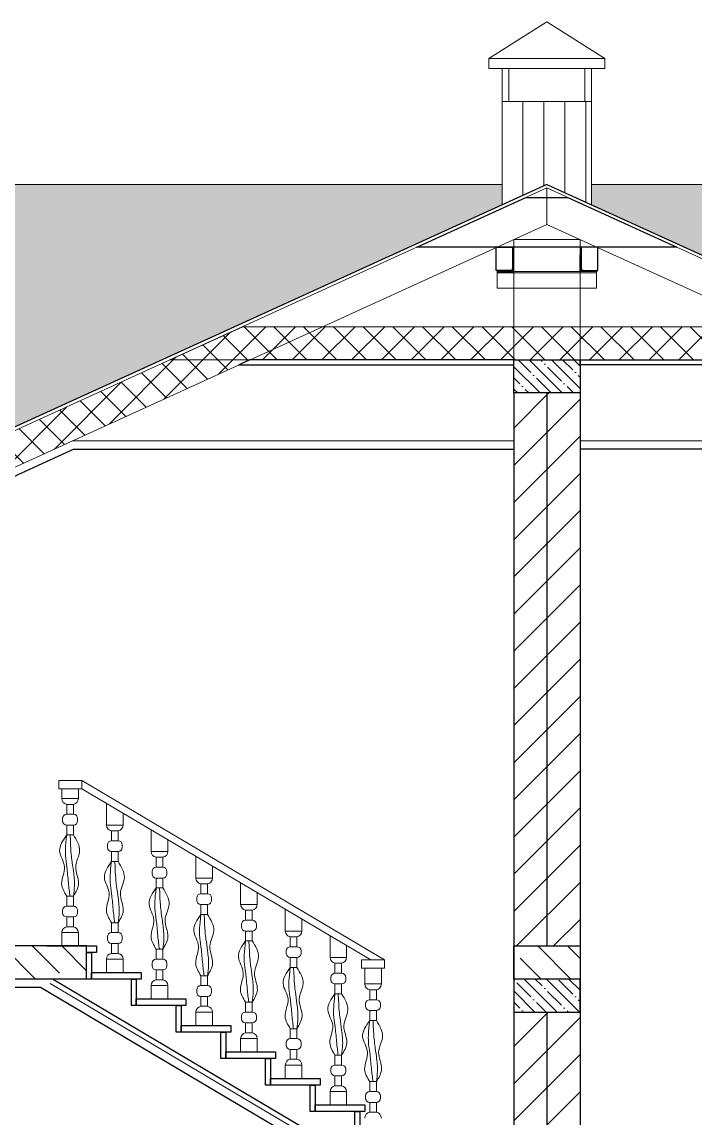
# Model space of a CAD drawing. Header units: millimetres. Extents: x -56498 to 234605, y -296269 to -29969.
# Drawn here: x 169313 to 173379, y -217806 to -211186 of the extents above; entities that cross this region are included whole.
import ezdxf

# ---------------------------------------------------------------- set-up
doc = ezdxf.new("R2010")
doc.units = ezdxf.units.MM
doc.header["$LTSCALE"] = 100
doc.linetypes.add('GOST2.303 4', pattern=[7, 5, -2, 0])
for name, color, linetype, lineweight in [('0.3', 7, 'Continuous', 30), ('Тонкі 0.18', 142, 'Continuous', 18), ('Штрихові 0.18', 7, 'GOST2.303 4', 18), ('Штрихування 0.09', 253, 'Continuous', 9)]:
    doc.layers.add(name, color=color, linetype=linetype, lineweight=lineweight)
pattern_1 = [(135, (-90169.8, -117250), (-179.60512, -179.60512), []), (135, (-90169.8, -117070.4), (-179.60512, -179.60512), [317.5, -63.5, 0, -63.5])]
pattern_2 = [(0, (-90154.81, -117250), (125, 200), [220, -30]), (0, (-90154.81, -117235), (125, 200), [220, -30]), (90, (-89934.81, -117250), (-125, 200), [200, -200]), (90, (-89904.81, -117250), (-125, 200), [200, -200])]

# ---------------------------------------------------------------- blocks, each defined once
blk = doc.blocks.new('*U1528', base_point=(172763.4, -212792.8))
at = {"layer": '0.3', "ltscale": 0.75}
for p, q in [((172766.4, -212692.8), (172763.4, -212692.8)), ((172763.4, -212692.8), (172763.4, -212792.8)), ((172770.4, -212773.8), (172770.4, -212696.8)), ((172763.4, -212792.8), (172863.4, -212792.8)), ((172859.4, -212785.8), (172782.4, -212785.8)), ((172863.4, -212789.8), (172863.4, -212792.8))]:
    blk.add_line(p, q, dxfattribs=at)
for centre, radius, start, end in [((172766.4, -212696.8), 4, 0, 90), ((172782.4, -212773.8), 12, 180, 270), ((172859.4, -212789.8), 4, 0, 90)]:
    blk.add_arc(centre, radius, start, end, dxfattribs=at)
blk = doc.blocks.new('*U1512', base_point=(172763.4, -212792.8))
at = {"layer": '0.3', "ltscale": 0.75}
for p, q in [((172766.4, -212692.8), (172763.4, -212692.8)), ((172763.4, -212692.8), (172763.4, -212792.8)), ((172770.4, -212773.8), (172770.4, -212696.8)), ((172763.4, -212792.8), (172863.4, -212792.8)), ((172859.4, -212785.8), (172782.4, -212785.8)), ((172863.4, -212789.8), (172863.4, -212792.8))]:
    blk.add_line(p, q, dxfattribs=at)
for centre, radius, start, end in [((172766.4, -212696.8), 4, 0, 90), ((172782.4, -212773.8), 12, 180, 270), ((172859.4, -212789.8), 4, 0, 90)]:
    blk.add_arc(centre, radius, start, end, dxfattribs=at)
blk = doc.blocks.new('A$C1560619C')
at = {"layer": 'Штрихування 0.09', "ltscale": 0.2}
for p, q in [((-300, 100), (300, 100)), ((-300, 0), (-300, 100)), ((-300, 93), (300, 93)), ((300, 100), (300, 0)), ((300, 0), (-300, 0))]:
    blk.add_line(p, q, dxfattribs=at)
at = {"layer": '0.3', "ltscale": 0.75, "rotation": 90}
blk.add_blockref('*U1512', (-200, 100), dxfattribs=at)
at = {"layer": '0.3', "ltscale": 0.75, "xscale": -1, "rotation": 270}
blk.add_blockref('*U1512', (200, 100), dxfattribs=at)

msp = doc.modelspace()

# ---------------------------------------------------------------- hatches: boundary and pattern name
at = {"layer": 'Штрихування 0.09', "ltscale": 0.75}
h = msp.add_hatch(dxfattribs=at)
h.set_pattern_fill('ANSI31', color=256, scale=40, angle=45, style=0)
h.set_pattern_definition([(90, (0, -87549.99), (-127, 2e-14), [])])
h.paths.add_polyline_path([(172214.128, -212288.815), (172484.128, -212166.621), (172754.128, -212289.752), (172754.128, -211666.621), (172214.128, -211666.621)])
at = {"layer": 'Штрихування 0.09'}
h = msp.add_hatch(dxfattribs=at)
h.set_pattern_fill('SQSHNGLE', color=256, scale=500, style=0, pattern_type=2)
h.set_pattern_definition(pattern_2)
h.paths.add_polyline_path([(166774.165, -212901.904), (168274.165, -212901.904), (168274.165, -212701.904), (166774.165, -212701.904)], flags=17)
h.paths.add_polyline_path([(172214.128, -212166.621), (172214.128, -212288.815), (168314.165, -214068.333), (168314.165, -212701.904), (168394.165, -212701.904), (168394.165, -212641.904), (168044.165, -212420.887), (167004.165, -212420.887), (166654.165, -212641.904), (166654.165, -212701.904), (166734.165, -212701.904), (166734.165, -214788.88), (162397.356, -216766.648), (161059.171, -216766.648), (161059.171, -212166.621)])
h = msp.add_hatch(dxfattribs=at)
h.set_pattern_fill('SQSHNGLE', color=256, scale=500, style=0, pattern_type=2)
h.set_pattern_definition(pattern_2)
h.paths.add_polyline_path([(182570.973, -216766.648), (183909.124, -216766.648), (183909.124, -212166.621), (172754.128, -212166.621), (172754.128, -212289.752), (178594.165, -214953.055), (178594.165, -212859.58), (178594.165, -212659.58), (178514.165, -212659.58), (178514.165, -212599.58), (178864.165, -212378.563), (180164.165, -212378.563), (180514.165, -212599.58), (180514.165, -212659.58), (180434.165, -212659.58), (180434.165, -215792.173)])
h.paths.add_polyline_path([(178634.165, -212659.58), (180394.165, -212659.58), (180394.165, -212859.58), (178634.165, -212859.58)], flags=16)
h = msp.add_hatch(dxfattribs=at)
h.set_pattern_fill('ANSI37', color=256, scale=40, style=0)
h.set_pattern_definition([(45, (118635.42, 97983.91), (-89.80256, 89.80256), []), (135, (118635.42, 97983.91), (-89.80256, -89.80256), [])])
h.paths.add_polyline_path([(174760.194, -213226.584), (174278.186, -213226.584), (174387.825, -213276.584), (174869.833, -213276.584)])
h.paths.add_polyline_path([(174321.638, -213026.584), (173839.63, -213026.584), (174278.186, -213226.584), (174760.194, -213226.584)])
h.paths.add_polyline_path([(173839.63, -213026.584), (173274.646, -213026.584), (172847.982, -213226.584), (174278.186, -213226.584)])
h.paths.add_polyline_path([(173274.646, -213026.584), (172684.165, -213026.584), (172684.165, -213226.584), (172847.982, -213226.584)])
h.paths.add_polyline_path([(172684.165, -213026.584), (170646.692, -213026.584), (170208.136, -213226.584), (172684.165, -213226.584)])
h.paths.add_polyline_path([(170690.143, -213226.584), (170208.136, -213226.584), (170098.497, -213276.584), (170580.505, -213276.584)])
h.paths.add_polyline_path([(182084.092, -216618.872), (182084.092, -216566.591), (181571.625, -216332.884), (181509.386, -216469.362), (182029.559, -216706.583), (182044.092, -216706.583)])
h.paths.add_polyline_path([(182103.83, -216575.592), (182084.092, -216566.591), (182084.092, -216618.872)])
h.paths.add_polyline_path([(182234.092, -216634.997), (182103.83, -216575.592), (182084.092, -216618.872), (182084.092, -216731.453), (182234.092, -216799.859)])
h.paths.add_polyline_path([(182084.092, -216618.872), (182044.092, -216706.583), (182044.092, -216713.211), (182084.092, -216731.453)])
h.paths.add_polyline_path([(182084.092, -216731.453), (182044.092, -216713.211), (182044.092, -216766.583), (182084.092, -216766.583)])
h.paths.add_polyline_path([(182234.092, -216799.859), (182084.092, -216731.453), (182084.092, -216958.05), (182234.092, -216958.05)])
h.paths.add_polyline_path([(182234.092, -216958.05), (182084.092, -216958.05), (182084.092, -216966.583), (182084.092, -217158.05), (182234.092, -217158.05)])
h.paths.add_polyline_path([(174869.833, -213276.584), (174387.825, -213276.584), (174826.381, -213476.584), (175308.388, -213476.584)])
h.paths.add_polyline_path([(170580.505, -213276.584), (170098.497, -213276.584), (169659.941, -213476.584), (170141.949, -213476.584)])
h.paths.add_polyline_path([(170141.949, -213476.584), (169659.941, -213476.584), (163396.704, -216332.884), (163458.944, -216469.362), (162938.77, -216706.583), (163044.237, -216706.583), (163044.237, -216713.44)])
h.paths.add_polyline_path([(162884.237, -216958.05), (162734.237, -216958.05), (162734.237, -217158.05), (162884.237, -217158.05)])
h.paths.add_polyline_path([(162884.237, -216766.648), (162884.237, -216731.453), (162734.237, -216799.859), (162734.237, -216958.05), (162884.237, -216958.05)])
h.paths.add_polyline_path([(162884.237, -216618.872), (162864.5, -216575.592), (162734.237, -216634.997), (162734.237, -216799.859), (162884.237, -216731.453)])
h.paths.add_polyline_path([(162884.237, -216618.872), (162884.237, -216731.453), (162924.237, -216713.211), (162924.237, -216706.583)])
h.paths.add_polyline_path([(162924.237, -216713.211), (162884.237, -216731.453), (162884.237, -216766.583), (162924.237, -216766.583)])
h.paths.add_polyline_path([(163458.944, -216469.362), (163396.704, -216332.884), (162884.237, -216566.591), (162884.237, -216618.872), (162924.237, -216706.583), (162938.77, -216706.583)])
h.paths.add_polyline_path([(174826.381, -213476.584), (175308.388, -213476.584), (181571.625, -216332.884), (181509.386, -216469.362), (182029.559, -216706.583), (181924.092, -216706.583), (181924.092, -216713.44)])
h = msp.add_hatch(dxfattribs=at)
h.set_pattern_fill('ANSI35', color=256, scale=15, angle=90, style=0)
h.set_pattern_definition([(135, (0, 370), (-67.35192, -67.35192), []), (135, (0, 437.35), (-67.35192, -67.35192), [119.0625, -23.8125, 0, -23.8125])])
h.paths.add_polyline_path([(172284.165, -213226.584), (172684.165, -213226.584), (172684.165, -213426.584), (172284.165, -213426.584)])
h = msp.add_hatch(dxfattribs=at)
h.set_pattern_fill('ANSI31', color=256, scale=50, style=0)
h.set_pattern_definition([(45, (118635.42, 97983.91), (-112.2532, 112.2532), [])])
h.paths.add_polyline_path([(172684.165, -213426.584), (172284.165, -213426.584), (172284.165, -213476.584), (172684.165, -213476.584)])
h.paths.add_polyline_path([(172684.165, -213476.584), (172484.165, -213476.584), (172484.165, -213796.584), (172684.165, -213796.584)])
h.paths.add_polyline_path([(172484.165, -213476.584), (172284.165, -213476.584), (172284.165, -213796.584), (172484.165, -213796.584)])
h.paths.add_polyline_path([(172284.165, -213796.584), (172684.165, -213796.584), (172684.165, -216766.583), (172284.165, -216766.583)])
h = msp.add_hatch(dxfattribs=at)
h.set_pattern_fill('ANSI35', color=256, scale=40, angle=90, style=0)
h.set_pattern_definition(pattern_1)
h.paths.add_polyline_path([(169704.167, -216966.591), (162884.237, -216966.591), (162884.237, -216766.648), (169704.167, -216766.648)])
h = msp.add_hatch(dxfattribs=at)
h.set_pattern_fill('ANSI35', color=256, scale=40, angle=90, style=0)
h.set_pattern_definition(pattern_1)
h.paths.add_polyline_path([(172284.165, -216766.583), (172684.165, -216766.583), (172684.165, -216966.583), (172284.165, -216966.583)])
at = {"layer": 'Штрихування 0.09', "ltscale": 0.25}
h = msp.add_hatch(dxfattribs=at)
h.set_pattern_fill('ANSI35', color=256, scale=15, angle=90, style=0)
h.set_pattern_definition([(135, (2e-10, 3200), (-67.35192, -67.35192), []), (135, (2e-10, 3267.36), (-67.35192, -67.35192), [119.0625, -23.8125, 0, -23.8125])])
h.paths.add_polyline_path([(172684.165, -216966.579), (172284.165, -216966.579), (172284.165, -217166.579), (172684.165, -217166.579)])
at = {"layer": 'Штрихування 0.09'}
h = msp.add_hatch(dxfattribs=at)
h.set_pattern_fill('ANSI31', color=256, scale=50, style=0)
h.set_pattern_definition([(45, (-90169.81, -117250), (-112.2532, 112.2532), [])])
h.paths.add_polyline_path([(172684.165, -217166.579), (172284.165, -217166.579), (172284.165, -219966.583), (172684.165, -219966.583)])

# ---------------------------------------------------------------- linework, layer by layer
at = {"layer": '0.3'}
for p, q in [((172484.201, -212166.621), (162064.165, -216918.597)), ((172484.128, -212166.621), (182904.165, -216918.597)), ((172284.165, -213426.584), (172284.165, -223196.584)), ((172484.165, -213426.584), (172484.165, -216766.583)), ((172684.165, -213426.584), (172684.165, -223196.584)), ((169626.545, -213766.583), (167964.163, -214524.7)), ((169626.545, -213766.583), (172284.165, -213766.583)), ((175341.784, -213766.583), (172684.165, -213766.583)), ((169704.167, -216766.583), (162884.237, -216766.583)), ((169704.167, -216966.591), (169704.167, -216766.594)), ((169704.167, -216966.583), (162884.237, -216966.583)), ((169425.637, -217016.583), (168214.165, -217016.583)), ((171384.167, -218177.189), (169425.637, -217016.583)), ((171384.167, -218084.197), (169498.186, -216966.583)), ((172484.165, -217166.579), (172484.165, -219966.583))]:
    msp.add_line(p, q, dxfattribs=at)
for points in [[(172357.06, -212246.584), (172611.27, -212246.584), (173269.104, -212546.584), (171699.226, -212546.584)], [(172284.165, -213226.584), (170690.143, -213226.584), (170624.36, -213256.584), (172284.165, -213256.584)], [(172284.165, -213226.584), (172684.165, -213226.584), (172684.165, -213426.584), (172284.165, -213426.584)], [(172684.165, -213226.584), (174278.186, -213226.584), (174343.969, -213256.584), (172684.165, -213256.584)], [(169734.167, -216966.591), (169704.167, -216966.591), (169704.167, -216806.591), (169734.167, -216806.591)], [(172284.165, -216766.583), (172684.165, -216766.583), (172684.165, -216966.583), (172284.165, -216966.583)], [(170034.167, -216966.591), (169734.167, -216966.591), (169734.167, -216926.591), (170034.167, -216926.591)], [(170004.167, -217126.591), (169974.167, -217126.591), (169974.167, -216966.591), (170004.167, -216966.591)], [(170304.167, -217126.591), (170004.167, -217126.591), (170004.167, -217086.591), (170304.167, -217086.591)], [(170274.167, -217286.591), (170244.167, -217286.591), (170244.167, -217126.591), (170274.167, -217126.591)], [(170574.167, -217286.591), (170274.167, -217286.591), (170274.167, -217246.591), (170574.167, -217246.591)], [(170544.167, -217446.591), (170514.167, -217446.591), (170514.167, -217286.591), (170544.167, -217286.591)], [(170844.167, -217446.591), (170544.167, -217446.591), (170544.167, -217406.591), (170844.167, -217406.591)], [(170814.167, -217606.591), (170784.167, -217606.591), (170784.167, -217446.591), (170814.167, -217446.591)], [(171114.167, -217606.591), (170814.167, -217606.591), (170814.167, -217566.591), (171114.167, -217566.591)], [(171084.167, -217766.591), (171054.167, -217766.591), (171054.167, -217606.591), (171084.167, -217606.591)], [(171384.167, -217766.591), (171084.167, -217766.591), (171084.167, -217726.591), (171384.167, -217726.591)], [(171354.167, -217926.591), (171324.167, -217926.591), (171324.167, -217766.591), (171354.167, -217766.591)]]:
    msp.add_lwpolyline(points, close=True, dxfattribs=at)
at = {"layer": '0.3', "ltscale": 0.75}
for points in [[(172277.165, -212686.584), (172177.165, -212686.584), (172177.165, -212546.584), (172277.165, -212546.584)], [(172691.165, -212686.584), (172791.165, -212686.584), (172791.165, -212546.584), (172691.165, -212546.584)]]:
    msp.add_lwpolyline(points, close=True, dxfattribs=at)
at = {"layer": '0.3'}
msp.add_lwpolyline([(169464.167, -216766.594), (169764.167, -216766.594), (169764.167, -216806.594), (169704.167, -216806.594)], dxfattribs=at)
at = {"layer": '0.3', "ltscale": 0.25}
msp.add_lwpolyline([(172684.165, -216966.579), (172284.165, -216966.579), (172284.165, -217166.579), (172684.165, -217166.579)], close=True, dxfattribs=at)
at = {"layer": 'Тонкі 0.18'}
for p, q in [((172484.165, -212188.619), (162072.463, -216936.794)), ((172484.165, -212188.619), (182904.165, -216940.579)), ((172484.165, -212408.434), (172484.165, -212188.619)), ((172484.165, -212408.434), (163044.237, -216713.44)), ((172484.165, -212408.434), (181924.092, -216713.44)), ((169615.683, -213716.583), (172284.165, -213716.583)), ((175341.784, -213716.583), (172684.165, -213716.583)), ((171384.167, -218119.069), (169484.167, -216993.148))]:
    msp.add_line(p, q, dxfattribs=at)
msp.add_lwpolyline([(170208.136, -213226.584), (174760.194, -213226.584), (174321.638, -213026.584), (170646.692, -213026.584)], close=True, dxfattribs=at)
at = {"layer": 'Штрихові 0.18', "ltscale": 0.2}
for p, q in [((172184.165, -212693.584), (172784.165, -212693.584)), ((172184.165, -212793.584), (172184.165, -212693.584)), ((172184.165, -212700.584), (172784.165, -212700.584)), ((172784.165, -212693.584), (172784.165, -212793.584)), ((172784.165, -212793.584), (172184.165, -212793.584))]:
    msp.add_line(p, q, dxfattribs=at)
at = {"layer": 'Штрихування 0.09', "ltscale": 0.75}
for p, q in [((172134.128, -211406.621), (172484.128, -211185.604)), ((172834.128, -211406.621), (172484.128, -211185.604)), ((172834.128, -211406.621), (172134.128, -211406.621)), ((172134.128, -211406.621), (172134.128, -211466.621)), ((172834.128, -211406.621), (172834.128, -211466.621)), ((172834.128, -211466.621), (172134.128, -211466.621)), ((172284.165, -213226.584), (172284.165, -212499.643)), ((172284.165, -212499.643), (172684.165, -212499.643)), ((172684.165, -213226.584), (172684.165, -212499.643)), ((169554.167, -215816.594), (169554.167, -215876.264)), ((169654.167, -215816.594), (169654.167, -215876.264)), ((171504.167, -216850.381), (169675.277, -215766.594)), ((171419.792, -216850.381), (169675.277, -215816.594)), ((169654.167, -215876.264), (169554.167, -215876.264)), ((169584.167, -215876.264), (169554.167, -215876.264)), ((169624.167, -215911.264), (169584.167, -215911.264)), ((169584.167, -215971.264), (169584.167, -215911.264)), ((169624.167, -215971.264), (169624.167, -215911.264)), ((169824.165, -215904.824), (169824.165, -216036.261)), ((169559.167, -216011.264), (169559.167, -215996.264)), ((169624.167, -215971.264), (169584.167, -215971.264)), ((169649.167, -216011.264), (169649.167, -215996.264)), ((169924.165, -215964.084), (169924.165, -216036.261)), ((169624.167, -216036.264), (169584.167, -216036.264)), ((169584.167, -216096.264), (169584.167, -216036.264)), ((169624.167, -216096.264), (169624.167, -216036.264)), ((169924.165, -216036.261), (169824.165, -216036.261)), ((169854.165, -216036.261), (169824.165, -216036.261)), ((169894.165, -216071.261), (169854.165, -216071.261)), ((169854.165, -216131.261), (169854.165, -216071.261)), ((169894.165, -216131.261), (169894.165, -216071.261)), ((170094.165, -216064.824), (170094.165, -216196.261)), ((169624.167, -216096.264), (169584.167, -216096.264)), ((169829.165, -216171.261), (169829.165, -216156.261)), ((169894.165, -216131.261), (169854.165, -216131.261)), ((169919.165, -216171.261), (169919.165, -216156.261)), ((170194.165, -216124.084), (170194.165, -216196.261)), ((169894.165, -216196.261), (169854.165, -216196.261)), ((169854.165, -216256.261), (169854.165, -216196.261)), ((169894.165, -216256.261), (169894.165, -216196.261)), ((170194.165, -216196.261), (170094.165, -216196.261)), ((170124.165, -216196.261), (170094.165, -216196.261)), ((170364.165, -216224.824), (170364.165, -216356.261)), ((169894.165, -216256.261), (169854.165, -216256.261)), ((170164.165, -216231.261), (170124.165, -216231.261)), ((170124.165, -216291.261), (170124.165, -216231.261)), ((170164.165, -216291.261), (170124.165, -216291.261)), ((170164.165, -216291.261), (170164.165, -216231.261)), ((170464.165, -216284.084), (170464.165, -216356.261)), ((170099.165, -216331.261), (170099.165, -216316.261)), ((170164.165, -216356.261), (170124.165, -216356.261)), ((170124.165, -216416.261), (170124.165, -216356.261)), ((170164.165, -216416.261), (170164.165, -216356.261)), ((170189.165, -216331.261), (170189.165, -216316.261)), ((170464.165, -216356.261), (170364.165, -216356.261)), ((170394.165, -216356.261), (170364.165, -216356.261)), ((170164.165, -216416.261), (170124.165, -216416.261)), ((170434.165, -216391.261), (170394.165, -216391.261)), ((170394.165, -216451.261), (170394.165, -216391.261)), ((170434.165, -216451.261), (170434.165, -216391.261)), ((170634.165, -216384.824), (170634.165, -216516.261)), ((169624.167, -216466.139), (169584.167, -216466.139)), ((169584.167, -216466.139), (169584.167, -216526.139)), ((169624.167, -216466.139), (169624.167, -216526.139)), ((170369.165, -216491.261), (170369.165, -216476.261)), ((170434.165, -216451.261), (170394.165, -216451.261)), ((170459.165, -216491.261), (170459.165, -216476.261)), ((170734.165, -216444.084), (170734.165, -216516.261)), ((169559.167, -216551.139), (169559.167, -216566.139)), ((169624.167, -216526.139), (169584.167, -216526.139)), ((169649.167, -216551.139), (169649.167, -216566.139)), ((170434.165, -216516.261), (170394.165, -216516.261)), ((170394.165, -216576.261), (170394.165, -216516.261)), ((170434.165, -216576.261), (170434.165, -216516.261)), ((170734.165, -216516.261), (170634.165, -216516.261)), ((170664.165, -216516.261), (170634.165, -216516.261)), ((170704.165, -216551.261), (170664.165, -216551.261)), ((170664.165, -216611.261), (170664.165, -216551.261)), ((170704.165, -216611.261), (170704.165, -216551.261)), ((170904.165, -216544.824), (170904.165, -216676.261)), ((169624.167, -216591.139), (169584.167, -216591.139)), ((169584.167, -216591.139), (169584.167, -216651.139)), ((169624.167, -216591.139), (169584.167, -216591.139)), ((169584.167, -216591.139), (169584.167, -216651.139)), ((169624.167, -216591.139), (169624.167, -216651.139)), ((169624.167, -216591.139), (169624.167, -216651.139)), ((170434.165, -216576.261), (170394.165, -216576.261)), ((170704.165, -216611.261), (170664.165, -216611.261)), ((171004.165, -216604.084), (171004.165, -216676.261)), ((169654.167, -216686.139), (169554.167, -216686.139)), ((169554.167, -216686.139), (169554.167, -216766.594)), ((169584.167, -216686.139), (169554.167, -216686.139)), ((169624.167, -216651.139), (169584.167, -216651.139)), ((169654.167, -216686.139), (169654.167, -216766.594)), ((169894.165, -216626.135), (169854.165, -216626.135)), ((169854.165, -216626.135), (169854.165, -216686.135)), ((169894.165, -216686.135), (169854.165, -216686.135)), ((169894.165, -216626.135), (169894.165, -216686.135)), ((170639.165, -216651.261), (170639.165, -216636.261)), ((170704.165, -216676.261), (170664.165, -216676.261)), ((170664.165, -216736.261), (170664.165, -216676.261)), ((170704.165, -216736.261), (170704.165, -216676.261)), ((170729.165, -216651.261), (170729.165, -216636.261)), ((171004.165, -216676.261), (170904.165, -216676.261)), ((170934.165, -216676.261), (170904.165, -216676.261)), ((169829.165, -216711.135), (169829.165, -216726.135)), ((169894.165, -216751.135), (169854.165, -216751.135)), ((169854.165, -216751.135), (169854.165, -216811.135)), ((169894.165, -216751.135), (169854.165, -216751.135)), ((169854.165, -216751.135), (169854.165, -216811.135)), ((169894.165, -216751.135), (169894.165, -216811.135)), ((169894.165, -216751.135), (169894.165, -216811.135)), ((169919.165, -216711.135), (169919.165, -216726.135)), ((170704.165, -216736.261), (170664.165, -216736.261)), ((170974.165, -216711.261), (170934.165, -216711.261)), ((170934.165, -216771.261), (170934.165, -216711.261)), ((170974.165, -216771.261), (170974.165, -216711.261)), ((171174.165, -216704.824), (171174.165, -216836.261)), ((169894.165, -216811.135), (169854.165, -216811.135)), ((170164.165, -216786.135), (170124.165, -216786.135)), ((170124.165, -216786.135), (170124.165, -216846.135)), ((170164.165, -216786.135), (170164.165, -216846.135)), ((170909.165, -216811.261), (170909.165, -216796.261)), ((170974.165, -216771.261), (170934.165, -216771.261)), ((170999.165, -216811.261), (170999.165, -216796.261)), ((171274.165, -216764.084), (171274.165, -216836.261)), ((169924.165, -216846.135), (169824.165, -216846.135)), ((169824.165, -216846.135), (169824.165, -216926.591)), ((169854.165, -216846.135), (169824.165, -216846.135)), ((169924.165, -216846.135), (169924.165, -216926.591)), ((170099.165, -216871.135), (170099.165, -216886.135)), ((170164.165, -216846.135), (170124.165, -216846.135)), ((170189.165, -216871.135), (170189.165, -216886.135)), ((170974.165, -216836.261), (170934.165, -216836.261)), ((170934.165, -216896.261), (170934.165, -216836.261)), ((170974.165, -216896.261), (170974.165, -216836.261)), ((171274.165, -216836.261), (171174.165, -216836.261)), ((171204.165, -216836.261), (171174.165, -216836.261)), ((171244.165, -216871.261), (171204.165, -216871.261)), ((171204.165, -216931.261), (171204.165, -216871.261)), ((171244.165, -216931.261), (171244.165, -216871.261)), ((170164.165, -216911.135), (170124.165, -216911.135)), ((170124.165, -216911.135), (170124.165, -216971.135)), ((170164.165, -216911.135), (170124.165, -216911.135)), ((170124.165, -216911.135), (170124.165, -216971.135)), ((170164.165, -216911.135), (170164.165, -216971.135)), ((170164.165, -216911.135), (170164.165, -216971.135)), ((170434.165, -216946.135), (170394.165, -216946.135)), ((170394.165, -216946.135), (170394.165, -217006.135)), ((170434.165, -216946.135), (170434.165, -217006.135)), ((170974.165, -216896.261), (170934.165, -216896.261)), ((171244.165, -216931.261), (171204.165, -216931.261)), ((171384.167, -216900.381), (171384.167, -216996.261)), ((171484.167, -216900.381), (171484.167, -216996.261)), ((170194.165, -217006.135), (170094.165, -217006.135)), ((170094.165, -217006.135), (170094.165, -217086.591)), ((170124.165, -217006.135), (170094.165, -217006.135)), ((170164.165, -216971.135), (170124.165, -216971.135)), ((170194.165, -217006.135), (170194.165, -217086.591)), ((170434.165, -217006.135), (170394.165, -217006.135)), ((171179.165, -216971.261), (171179.165, -216956.261)), ((171244.165, -216996.261), (171204.165, -216996.261)), ((171204.165, -217056.261), (171204.165, -216996.261)), ((171244.165, -217056.261), (171244.165, -216996.261)), ((171269.165, -216971.261), (171269.165, -216956.261)), ((171484.167, -216996.261), (171384.167, -216996.261)), ((171414.167, -216996.261), (171384.167, -216996.261)), ((170369.165, -217031.135), (170369.165, -217046.135)), ((170434.165, -217071.135), (170394.165, -217071.135)), ((170394.165, -217071.135), (170394.165, -217131.135)), ((170434.165, -217071.135), (170394.165, -217071.135)), ((170394.165, -217071.135), (170394.165, -217131.135)), ((170434.165, -217071.135), (170434.165, -217131.135)), ((170434.165, -217071.135), (170434.165, -217131.135)), ((170459.165, -217031.135), (170459.165, -217046.135)), ((171244.165, -217056.261), (171204.165, -217056.261)), ((171454.167, -217031.261), (171414.167, -217031.261)), ((171414.167, -217091.261), (171414.167, -217031.261)), ((171454.167, -217091.261), (171454.167, -217031.261)), ((170434.165, -217131.135), (170394.165, -217131.135)), ((170704.165, -217106.135), (170664.165, -217106.135)), ((170664.165, -217106.135), (170664.165, -217166.135)), ((170704.165, -217106.135), (170704.165, -217166.135)), ((171389.167, -217131.261), (171389.167, -217116.261)), ((171454.167, -217091.261), (171414.167, -217091.261)), ((171479.167, -217131.261), (171479.167, -217116.261)), ((170464.165, -217166.135), (170364.165, -217166.135)), ((170364.165, -217166.135), (170364.165, -217246.591)), ((170394.165, -217166.135), (170364.165, -217166.135)), ((170464.165, -217166.135), (170464.165, -217246.591)), ((170639.165, -217191.135), (170639.165, -217206.135)), ((170704.165, -217166.135), (170664.165, -217166.135)), ((170729.165, -217191.135), (170729.165, -217206.135)), ((171454.167, -217156.261), (171414.167, -217156.261)), ((171414.167, -217216.261), (171414.167, -217156.261)), ((171454.167, -217216.261), (171414.167, -217216.261)), ((171454.167, -217216.261), (171454.167, -217156.261)), ((170704.165, -217231.135), (170664.165, -217231.135)), ((170664.165, -217231.135), (170664.165, -217291.135)), ((170704.165, -217231.135), (170664.165, -217231.135)), ((170664.165, -217231.135), (170664.165, -217291.135)), ((170704.165, -217231.135), (170704.165, -217291.135)), ((170704.165, -217231.135), (170704.165, -217291.135)), ((170974.165, -217266.135), (170934.165, -217266.135)), ((170934.165, -217266.135), (170934.165, -217326.135)), ((170974.165, -217266.135), (170974.165, -217326.135)), ((170734.165, -217326.135), (170634.165, -217326.135)), ((170634.165, -217326.135), (170634.165, -217406.591)), ((170664.165, -217326.135), (170634.165, -217326.135)), ((170704.165, -217291.135), (170664.165, -217291.135)), ((170734.165, -217326.135), (170734.165, -217406.591)), ((170909.165, -217351.135), (170909.165, -217366.135)), ((170974.165, -217326.135), (170934.165, -217326.135)), ((170999.165, -217351.135), (170999.165, -217366.135)), ((170974.165, -217391.135), (170934.165, -217391.135)), ((170934.165, -217391.135), (170934.165, -217451.135)), ((170974.165, -217391.135), (170934.165, -217391.135)), ((170934.165, -217391.135), (170934.165, -217451.135)), ((170974.165, -217391.135), (170974.165, -217451.135)), ((170974.165, -217391.135), (170974.165, -217451.135)), ((170974.165, -217451.135), (170934.165, -217451.135)), ((171244.165, -217426.135), (171204.165, -217426.135)), ((171204.165, -217426.135), (171204.165, -217486.135)), ((171244.165, -217426.135), (171244.165, -217486.135)), ((171004.165, -217486.135), (170904.165, -217486.135)), ((170904.165, -217486.135), (170904.165, -217566.591)), ((170934.165, -217486.135), (170904.165, -217486.135)), ((171004.165, -217486.135), (171004.165, -217566.591)), ((171179.165, -217511.135), (171179.165, -217526.135)), ((171244.165, -217486.135), (171204.165, -217486.135)), ((171269.165, -217511.135), (171269.165, -217526.135)), ((171244.165, -217551.135), (171204.165, -217551.135)), ((171204.165, -217551.135), (171204.165, -217611.135)), ((171244.165, -217551.135), (171204.165, -217551.135)), ((171204.165, -217551.135), (171204.165, -217611.135)), ((171244.165, -217611.135), (171204.165, -217611.135)), ((171244.165, -217551.135), (171244.165, -217611.135)), ((171244.165, -217551.135), (171244.165, -217611.135)), ((171454.167, -217586.135), (171414.167, -217586.135)), ((171414.167, -217586.135), (171414.167, -217646.135)), ((171454.167, -217586.135), (171454.167, -217646.135)), ((171274.165, -217646.135), (171174.165, -217646.135)), ((171174.165, -217646.135), (171174.165, -217726.591)), ((171204.165, -217646.135), (171174.165, -217646.135)), ((171274.165, -217646.135), (171274.165, -217726.591)), ((171389.167, -217671.135), (171389.167, -217686.135)), ((171454.167, -217646.135), (171414.167, -217646.135)), ((171479.167, -217671.135), (171479.167, -217686.135)), ((171454.167, -217711.135), (171414.167, -217711.135)), ((171414.167, -217711.135), (171414.167, -217771.135)), ((171454.167, -217711.135), (171414.167, -217711.135)), ((171414.167, -217711.135), (171414.167, -217771.135)), ((171454.167, -217711.135), (171454.167, -217771.135)), ((171454.167, -217711.135), (171454.167, -217771.135)), ((171454.167, -217771.135), (171414.167, -217771.135))]:
    msp.add_line(p, q, dxfattribs=at)
at = {"layer": 'Штрихування 0.09'}
for p, q in [((172214.128, -212166.621), (161059.171, -212166.621)), ((172214.128, -212166.621), (161059.171, -212166.621)), ((183909.124, -212166.621), (172754.128, -212166.621)), ((183909.124, -212166.621), (172754.128, -212166.621))]:
    msp.add_line(p, q, dxfattribs=at)
at = {"layer": 'Штрихування 0.09', "ltscale": 0.75}
for points in [[(172214.128, -211666.621), (172254.128, -211666.621), (172254.128, -211466.621), (172214.128, -211466.621)], [(172754.128, -211666.621), (172714.128, -211666.621), (172714.128, -211466.621), (172754.128, -211466.621)], [(169535.277, -215766.594), (169675.277, -215766.594), (169675.277, -215816.594), (169535.277, -215816.594)], [(171364.167, -216850.381), (171504.167, -216850.381), (171504.167, -216900.381), (171364.167, -216900.381)]]:
    msp.add_lwpolyline(points, close=True, dxfattribs=at)
at = {"layer": 'Штрихування 0.09'}
for points in [[(172214.128, -212288.815), (172214.128, -211666.621), (172754.128, -211666.621), (172754.128, -212289.752)], [(172214.128, -212166.621), (172214.128, -212288.815), (168314.165, -214068.333), (168314.165, -212701.904), (168394.165, -212701.904), (168394.165, -212641.904), (168044.165, -212420.887), (167004.165, -212420.887), (166654.165, -212641.904), (166654.165, -212701.904), (166734.165, -212701.904), (166734.165, -214788.88), (162397.356, -216766.648), (161059.171, -216766.648), (161059.171, -212166.621), (172214.128, -212166.621), (172214.128, -212288.815)], [(182570.973, -216766.648), (183909.124, -216766.648), (183909.124, -212166.621), (172754.128, -212166.621), (172754.128, -212289.752), (178594.165, -214953.055), (178594.165, -212859.58), (178594.165, -212659.58), (178514.165, -212659.58), (178514.165, -212599.58), (178864.165, -212378.563), (180164.165, -212378.563), (180514.165, -212599.58), (180514.165, -212659.58), (180434.165, -212659.58), (180434.165, -215792.173), (182570.973, -216766.648)]]:
    msp.add_lwpolyline(points, dxfattribs=at)
for points in [[(172284.165, -213426.584), (172684.165, -213426.584), (172684.165, -216766.583), (172284.165, -216766.583)], [(169704.167, -216966.591), (162884.237, -216966.591), (162884.237, -216766.648), (169704.167, -216766.648)], [(172284.165, -216966.583), (172684.165, -216966.583), (172684.165, -219966.583), (172284.165, -219966.583)]]:
    msp.add_lwpolyline(points, close=True, dxfattribs=at)
at = {"layer": 'Штрихування 0.09', "ltscale": 0.75}
for centre, radius, start, end in [((169589.973, -215875.93), 35.808, 180.5344194, 260.6681699), ((169618.36, -215875.93), 35.808, 279.3318301, 359.4655806), ((169584.167, -215996.264), 25, 90, 180), ((169584.167, -216011.264), 25, 180, 270), ((169624.167, -215996.264), 25, 0, 90), ((169624.167, -216011.264), 25, 270, 0), ((169859.971, -216035.927), 35.808, 180.5344194, 260.6681699), ((169888.358, -216035.927), 35.808, 279.3318301, 359.4655806), ((169854.165, -216156.261), 25, 90, 180), ((169894.165, -216156.261), 25, 0, 90), ((169854.165, -216171.261), 25, 180, 270), ((169894.165, -216171.261), 25, 270, 0), ((170129.971, -216195.927), 35.808, 180.5344194, 260.6681699), ((170158.358, -216195.927), 35.808, 279.3318301, 359.4655806), ((170124.165, -216316.261), 25, 90, 180), ((170164.165, -216316.261), 25, 0, 90), ((170124.165, -216331.261), 25, 180, 270), ((170164.165, -216331.261), 25, 270, 0), ((170399.971, -216355.927), 35.808, 180.5344194, 260.6681699), ((170428.358, -216355.927), 35.808, 279.3318301, 359.4655806), ((170394.165, -216476.261), 25, 90, 180), ((170394.165, -216491.261), 25, 180, 270), ((170434.165, -216476.261), 25, 0, 90), ((170434.165, -216491.261), 25, 270, 0), ((169584.167, -216551.139), 25, 90, 180), ((169624.167, -216551.139), 25, 0, 90), ((170669.971, -216515.927), 35.808, 180.5344194, 260.6681699), ((170698.358, -216515.927), 35.808, 279.3318301, 359.4655806), ((169584.167, -216566.139), 25, 180, 270), ((169624.167, -216566.139), 25, 270, 0), ((170664.165, -216636.261), 25, 90, 180), ((170704.165, -216636.261), 25, 0, 90), ((169589.973, -216686.473), 35.808, 99.3318301, 179.4655806), ((169618.36, -216686.473), 35.808, 0.5344194, 80.6681699), ((169854.165, -216711.135), 25, 90, 180), ((169894.165, -216711.135), 25, 0, 90), ((170664.165, -216651.261), 25, 180, 270), ((170704.165, -216651.261), 25, 270, 0), ((170939.971, -216675.927), 35.808, 180.5344194, 260.6681699), ((170968.358, -216675.927), 35.808, 279.3318301, 359.4655806), ((169854.165, -216726.135), 25, 180, 270), ((169894.165, -216726.135), 25, 270, 0), ((169859.971, -216846.469), 35.808, 99.3318301, 179.4655806), ((169888.358, -216846.469), 35.808, 0.5344194, 80.6681699), ((170934.165, -216796.261), 25, 90, 180), ((170934.165, -216811.261), 25, 180, 270), ((170974.165, -216796.261), 25, 0, 90), ((170974.165, -216811.261), 25, 270, 0), ((170124.165, -216871.135), 25, 90, 180), ((170124.165, -216886.135), 25, 180, 270), ((170164.165, -216871.135), 25, 0, 90), ((170164.165, -216886.135), 25, 270, 0), ((171209.971, -216835.927), 35.808, 180.5344194, 260.6681699), ((171238.358, -216835.927), 35.808, 279.3318301, 359.4655806), ((171204.165, -216956.261), 25, 90, 180), ((171244.165, -216956.261), 25, 0, 90), ((170129.971, -217006.469), 35.808, 99.3318301, 179.4655806), ((170158.358, -217006.469), 35.808, 0.5344194, 80.6681699), ((170394.165, -217031.135), 25, 90, 180), ((170434.165, -217031.135), 25, 0, 90), ((171204.165, -216971.261), 25, 180, 270), ((171244.165, -216971.261), 25, 270, 0), ((171419.973, -216995.927), 35.808, 180.5344194, 260.6681699), ((171448.36, -216995.927), 35.808, 279.3318301, 359.4655806), ((170394.165, -217046.135), 25, 180, 270), ((170434.165, -217046.135), 25, 270, 0), ((170399.971, -217166.469), 35.808, 99.3318301, 179.4655806), ((170428.358, -217166.469), 35.808, 0.5344194, 80.6681699), ((171414.167, -217116.261), 25, 90, 180), ((171414.167, -217131.261), 25, 180, 270), ((171454.167, -217116.261), 25, 0, 90), ((171454.167, -217131.261), 25, 270, 0), ((170664.165, -217191.135), 25, 90, 180), ((170664.165, -217206.135), 25, 180, 270), ((170704.165, -217191.135), 25, 0, 90), ((170704.165, -217206.135), 25, 270, 0), ((170669.971, -217326.469), 35.808, 99.3318301, 179.4655806), ((170698.358, -217326.469), 35.808, 0.5344194, 80.6681699), ((170934.165, -217351.135), 25, 90, 180), ((170974.165, -217351.135), 25, 0, 90), ((170934.165, -217366.135), 25, 180, 270), ((170974.165, -217366.135), 25, 270, 0), ((170939.971, -217486.469), 35.808, 99.3318301, 179.4655806), ((170968.358, -217486.469), 35.808, 0.5344194, 80.6681699), ((171204.165, -217511.135), 25, 90, 180), ((171204.165, -217526.135), 25, 180, 270), ((171244.165, -217511.135), 25, 0, 90), ((171244.165, -217526.135), 25, 270, 0), ((171209.971, -217646.469), 35.808, 99.3318301, 179.4655806), ((171238.358, -217646.469), 35.808, 0.5344194, 80.6681699), ((171414.167, -217671.135), 25, 90, 180), ((171454.167, -217671.135), 25, 0, 90), ((171414.167, -217686.135), 25, 180, 270), ((171454.167, -217686.135), 25, 270, 0), ((171419.973, -217806.469), 35.808, 99.3318301, 179.4655806), ((171448.36, -217806.469), 35.808, 0.5344194, 80.6681699)]:
    msp.add_arc(centre, radius, start, end, dxfattribs=at)
at = {"layer": 'Штрихування 0.09', "ltscale": 0.25}
for points in [[(169584.167, -216096.264), (169540.968, -216193.353), (169570.356, -216287.956), (169553.087, -216391.518), (169584.167, -216466.139)], [(169624.167, -216096.264), (169661.834, -216193.353), (169637.978, -216287.956), (169655.247, -216391.518), (169624.167, -216466.139)], [(169854.165, -216256.261), (169810.966, -216353.35), (169840.354, -216447.952), (169823.085, -216551.514), (169854.165, -216626.135)], [(169894.165, -216256.261), (169931.832, -216353.35), (169907.976, -216447.952), (169925.245, -216551.514), (169894.165, -216626.135)], [(170124.165, -216416.261), (170080.966, -216513.35), (170110.354, -216607.952), (170093.085, -216711.514), (170124.165, -216786.135)], [(170164.165, -216416.261), (170201.832, -216513.35), (170177.976, -216607.952), (170195.245, -216711.514), (170164.165, -216786.135)], [(170394.165, -216576.261), (170350.966, -216673.35), (170380.354, -216767.952), (170363.085, -216871.514), (170394.165, -216946.135)], [(170434.165, -216576.261), (170471.832, -216673.35), (170447.976, -216767.952), (170465.245, -216871.514), (170434.165, -216946.135)], [(170664.165, -216736.261), (170620.966, -216833.35), (170650.354, -216927.952), (170633.085, -217031.514), (170664.165, -217106.135)], [(170704.165, -216736.261), (170741.832, -216833.35), (170717.976, -216927.952), (170735.245, -217031.514), (170704.165, -217106.135)], [(170934.165, -216896.261), (170890.966, -216993.35), (170920.354, -217087.952), (170903.085, -217191.514), (170934.165, -217266.135)], [(170974.165, -216896.261), (171011.832, -216993.35), (170987.976, -217087.952), (171005.245, -217191.514), (170974.165, -217266.135)], [(171204.165, -217056.261), (171160.966, -217153.35), (171190.354, -217247.952), (171173.085, -217351.514), (171204.165, -217426.135)], [(171244.165, -217056.261), (171281.832, -217153.35), (171257.976, -217247.952), (171275.245, -217351.514), (171244.165, -217426.135)], [(171414.167, -217216.261), (171370.968, -217313.35), (171400.356, -217407.952), (171383.087, -217511.514), (171414.167, -217586.135)], [(171454.167, -217216.261), (171491.834, -217313.35), (171467.978, -217407.952), (171485.247, -217511.514), (171454.167, -217586.135)]]:
    msp.add_spline(points, degree=3, dxfattribs=at)
for points in [[(169584.167, -216096.264), (169575.096, -216167.313), (169574.699, -216240.831), (169584.167, -216271.017), (169594.02, -216392.611), (169600.287, -216441.245), (169603.48, -216466.139)], [(169624.167, -216466.139), (169626.969, -216445.069), (169633.635, -216394.948), (169625.636, -216320.469), (169614.314, -216243.167), (169608.047, -216194.534), (169604.167, -216096.264)], [(169854.165, -216256.261), (169845.094, -216327.31), (169844.697, -216400.827), (169854.165, -216431.013), (169864.018, -216552.608), (169870.285, -216601.241), (169873.478, -216626.135)], [(169894.165, -216626.135), (169896.967, -216605.066), (169903.633, -216554.944), (169895.634, -216480.465), (169884.312, -216403.164), (169878.045, -216354.53), (169874.165, -216256.261)], [(170124.165, -216416.261), (170115.094, -216487.31), (170114.697, -216560.827), (170124.165, -216591.013), (170134.018, -216712.608), (170140.285, -216761.241), (170143.478, -216786.135)], [(170164.165, -216786.135), (170166.967, -216765.066), (170173.633, -216714.944), (170165.634, -216640.465), (170154.312, -216563.164), (170148.045, -216514.53), (170144.165, -216416.261)], [(170394.165, -216576.261), (170385.094, -216647.31), (170384.697, -216720.827), (170394.165, -216751.013), (170404.018, -216872.608), (170410.285, -216921.241), (170413.478, -216946.135)], [(170434.165, -216946.135), (170436.967, -216925.066), (170443.633, -216874.944), (170435.634, -216800.465), (170424.312, -216723.164), (170418.045, -216674.53), (170414.165, -216576.261)], [(170664.165, -216736.261), (170655.094, -216807.31), (170654.697, -216880.827), (170664.165, -216911.013), (170674.018, -217032.608), (170680.285, -217081.241), (170683.478, -217106.135)], [(170704.165, -217106.135), (170706.967, -217085.066), (170713.633, -217034.944), (170705.634, -216960.465), (170694.312, -216883.164), (170688.045, -216834.53), (170684.165, -216736.261)], [(170934.165, -216896.261), (170925.094, -216967.31), (170924.697, -217040.827), (170934.165, -217071.013), (170944.018, -217192.608), (170950.285, -217241.241), (170953.478, -217266.135)], [(170974.165, -217266.135), (170976.967, -217245.066), (170983.633, -217194.944), (170975.634, -217120.465), (170964.312, -217043.164), (170958.045, -216994.53), (170954.165, -216896.261)], [(171204.165, -217056.261), (171195.094, -217127.31), (171194.697, -217200.827), (171204.165, -217231.013), (171214.018, -217352.608), (171220.285, -217401.241), (171223.478, -217426.135)], [(171244.165, -217426.135), (171246.967, -217405.066), (171253.633, -217354.944), (171245.634, -217280.465), (171234.312, -217203.164), (171228.045, -217154.53), (171224.165, -217056.261)], [(171414.167, -217216.261), (171405.096, -217287.31), (171404.699, -217360.827), (171414.167, -217391.013), (171424.02, -217512.608), (171430.287, -217561.241), (171433.48, -217586.135)], [(171454.167, -217586.135), (171456.969, -217565.066), (171463.635, -217514.944), (171455.636, -217440.465), (171444.314, -217363.164), (171438.047, -217314.53), (171434.167, -217216.261)]]:
    msp.add_open_spline(points, degree=3, knots=[0, 0, 0, 0, 63.58578815, 151.26360369, 223.06229078, 298.32880594, 298.32880594, 298.32880594, 298.32880594], dxfattribs=at)

# ---------------------------------------------------------------- block references
at = {"layer": '0.3', "ltscale": 0.75, "rotation": 90}
msp.add_blockref('*U1528', (172284.165, -212693.584), dxfattribs=at)
at = {"layer": '0.3', "ltscale": 0.75}
msp.add_blockref('A$C1560619C', (172484.165, -212793.584), dxfattribs=at)
at = {"layer": '0.3', "ltscale": 0.75, "xscale": -1, "rotation": 270}
msp.add_blockref('*U1528', (172684.165, -212693.584), dxfattribs=at)

doc.saveas('drawing.dxf')
